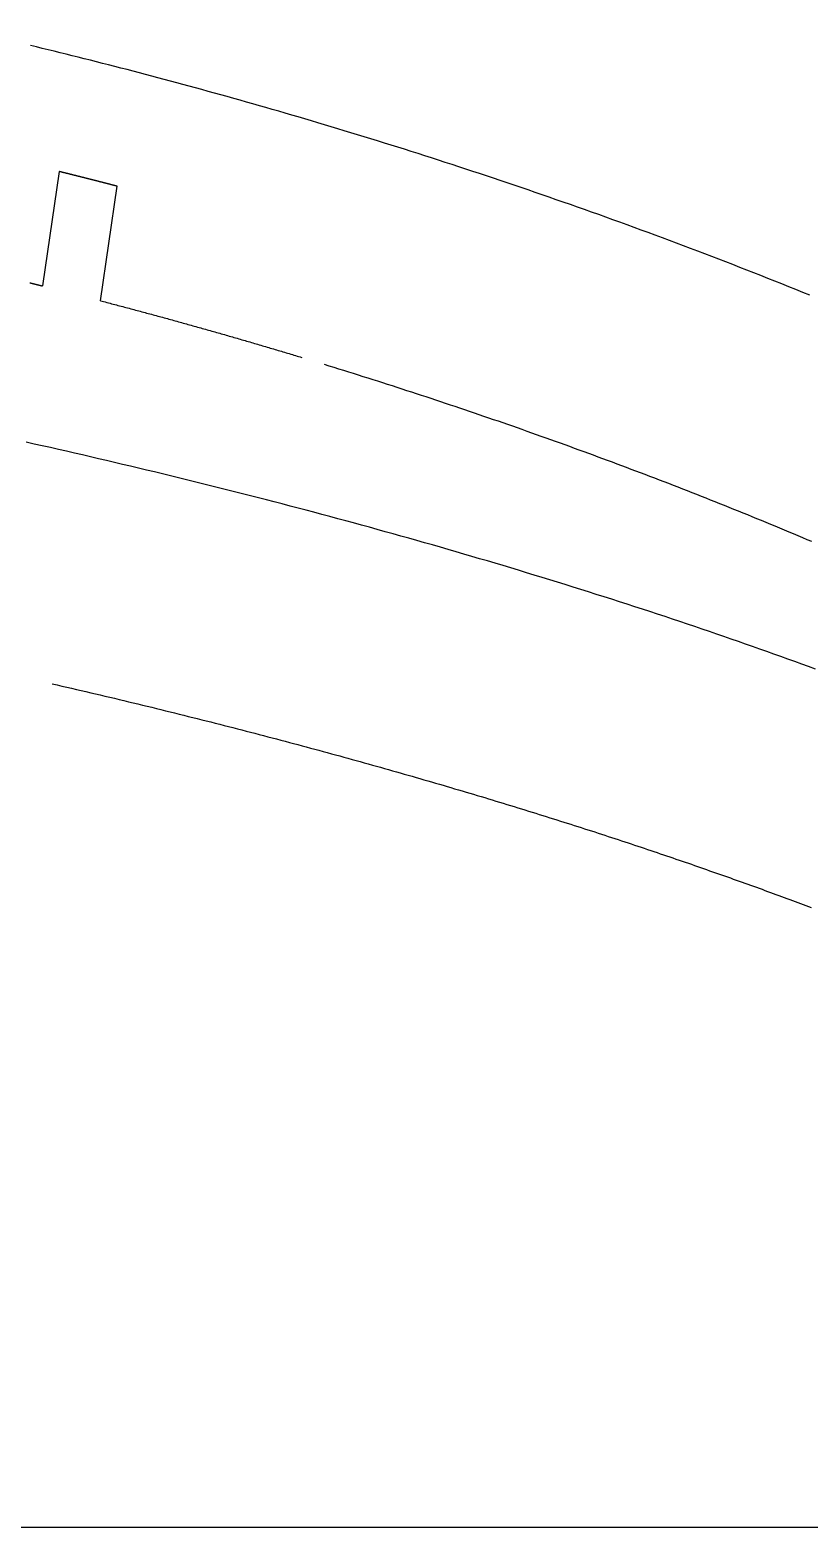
# Model space of a CAD drawing. Extents: x -537 to 363, y 432 to 791.
# Drawn here: x -201.3 to -167.8, y 691.1 to 755.5 of the extents above; entities that cross this region are included whole.
import ezdxf

# ---------------------------------------------------------------- set-up
doc = ezdxf.new("R2010")
doc.units = 0
doc.layers.get('0').update_dxf_attribs({"linetype": 'CONTINUOUS'})
doc.layers.add('90X10', color=1, linetype='CONTINUOUS')

msp = doc.modelspace()

# ---------------------------------------------------------------- linework, layer by layer
for p, q in [((-200.015, 749.433), (-200.728, 744.506)), ((-198.24, 743.871), (-197.527, 748.801))]:
    msp.add_line(p, q)
for points in [[(-167.718, 744.105, 0), (-168.018, 744.227, 0), (-168.319, 744.349, 0), (-168.62, 744.47, 0), (-168.921, 744.591, 0), (-169.222, 744.711, 0), (-169.524, 744.831, 0), (-169.825, 744.951, 0), (-170.127, 745.07, 0), (-170.429, 745.189, 0), (-170.731, 745.307, 0), (-171.034, 745.425, 0), (-171.336, 745.542, 0), (-171.639, 745.659, 0), (-171.942, 745.775, 0), (-172.245, 745.891, 0), (-172.548, 746.007, 0), (-172.851, 746.122, 0), (-173.155, 746.236, 0), (-173.458, 746.351, 0), (-173.762, 746.464, 0), (-174.066, 746.578, 0), (-174.37, 746.69, 0), (-174.674, 746.803, 0), (-174.978, 746.915, 0), (-175.283, 747.026, 0), (-175.587, 747.137, 0), (-175.892, 747.248, 0), (-176.197, 747.358, 0), (-176.502, 747.468, 0), (-176.807, 747.577, 0), (-177.112, 747.686, 0), (-177.417, 747.794, 0), (-177.722, 747.902, 0), (-178.026, 748.009, 0), (-178.33, 748.116, 0), (-178.633, 748.221, 0), (-178.936, 748.327, 0), (-179.238, 748.431, 0), (-179.54, 748.535, 0), (-179.84, 748.638, 0), (-180.141, 748.741, 0), (-180.441, 748.843, 0), (-180.74, 748.944, 0), (-181.039, 749.045, 0), (-181.337, 749.145, 0), (-181.634, 749.244, 0), (-181.931, 749.343, 0), (-182.227, 749.441, 0), (-182.523, 749.538, 0), (-182.819, 749.635, 0), (-183.113, 749.732, 0), (-183.407, 749.827, 0), (-183.701, 749.922, 0), (-183.994, 750.017, 0), (-184.286, 750.111, 0), (-184.578, 750.204, 0), (-184.869, 750.297, 0), (-185.16, 750.389, 0), (-185.45, 750.48, 0), (-185.739, 750.571, 0), (-186.028, 750.661, 0), (-186.316, 750.751, 0), (-186.604, 750.84, 0), (-186.891, 750.928, 0), (-187.177, 751.016, 0), (-187.463, 751.104, 0), (-187.749, 751.191, 0), (-188.033, 751.277, 0), (-188.318, 751.362, 0), (-188.601, 751.448, 0), (-188.884, 751.532, 0), (-189.166, 751.616, 0), (-189.448, 751.699, 0), (-189.73, 751.782, 0), (-190.01, 751.865, 0), (-190.29, 751.946, 0), (-190.57, 752.028, 0), (-190.848, 752.108, 0), (-191.127, 752.188, 0), (-191.404, 752.268, 0), (-191.681, 752.347, 0), (-191.958, 752.425, 0), (-192.234, 752.503, 0), (-192.509, 752.581, 0), (-192.784, 752.658, 0), (-193.058, 752.734, 0), (-193.331, 752.81, 0), (-193.604, 752.885, 0), (-193.876, 752.96, 0), (-194.148, 753.035, 0), (-194.419, 753.108, 0), (-194.69, 753.182, 0), (-194.959, 753.255, 0), (-195.229, 753.327, 0), (-195.497, 753.399, 0), (-195.765, 753.47, 0), (-196.033, 753.541, 0), (-196.3, 753.611, 0), (-196.566, 753.681, 0), (-196.832, 753.751, 0), (-197.097, 753.819, 0), (-197.361, 753.888, 0), (-197.625, 753.956, 0), (-197.888, 754.023, 0), (-198.15, 754.09, 0), (-198.412, 754.157, 0), (-198.674, 754.223, 0), (-198.935, 754.288, 0), (-199.195, 754.354, 0), (-199.454, 754.418, 0), (-199.713, 754.482, 0), (-199.971, 754.546, 0), (-200.229, 754.61, 0), (-200.486, 754.672, 0), (-200.742, 754.735, 0), (-200.998, 754.797, 0), (-201.253, 754.858, 0)], [(-197.527, 748.801, 0), (-197.535, 748.803, 0), (-197.542, 748.805, 0), (-197.55, 748.807, 0), (-197.558, 748.809, 0), (-197.566, 748.811, 0), (-197.573, 748.813, 0), (-197.581, 748.815, 0), (-197.589, 748.817, 0), (-197.597, 748.819, 0), (-197.605, 748.821, 0), (-197.612, 748.823, 0), (-197.62, 748.825, 0), (-197.628, 748.827, 0), (-197.636, 748.829, 0), (-197.644, 748.831, 0), (-197.651, 748.833, 0), (-197.659, 748.835, 0), (-197.667, 748.837, 0), (-197.675, 748.839, 0), (-197.683, 748.841, 0), (-197.69, 748.843, 0), (-197.698, 748.845, 0), (-197.706, 748.847, 0), (-197.714, 748.849, 0), (-197.722, 748.851, 0), (-197.729, 748.853, 0), (-197.737, 748.855, 0), (-197.745, 748.857, 0), (-197.753, 748.859, 0), (-197.76, 748.861, 0), (-197.768, 748.863, 0), (-197.776, 748.865, 0), (-197.784, 748.867, 0), (-197.792, 748.869, 0), (-197.799, 748.871, 0), (-197.807, 748.873, 0), (-197.815, 748.876, 0), (-197.823, 748.878, 0), (-197.831, 748.88, 0), (-197.838, 748.882, 0), (-197.846, 748.884, 0), (-197.854, 748.886, 0), (-197.862, 748.888, 0), (-197.87, 748.89, 0), (-197.877, 748.892, 0), (-197.885, 748.894, 0), (-197.893, 748.896, 0), (-197.901, 748.898, 0), (-197.909, 748.9, 0), (-197.916, 748.902, 0), (-197.924, 748.904, 0), (-197.932, 748.906, 0), (-197.94, 748.908, 0), (-197.947, 748.91, 0), (-197.955, 748.912, 0), (-197.963, 748.914, 0), (-197.971, 748.916, 0), (-197.979, 748.918, 0), (-197.986, 748.92, 0), (-197.994, 748.922, 0), (-198.002, 748.924, 0), (-198.01, 748.926, 0), (-198.018, 748.928, 0), (-198.025, 748.93, 0), (-198.033, 748.932, 0), (-198.041, 748.934, 0), (-198.049, 748.936, 0), (-198.057, 748.938, 0), (-198.064, 748.94, 0), (-198.072, 748.942, 0), (-198.08, 748.944, 0), (-198.088, 748.946, 0), (-198.096, 748.948, 0), (-198.103, 748.95, 0), (-198.111, 748.952, 0), (-198.119, 748.954, 0), (-198.127, 748.956, 0), (-198.135, 748.958, 0), (-198.142, 748.96, 0), (-198.15, 748.962, 0), (-198.158, 748.964, 0), (-198.166, 748.966, 0), (-198.174, 748.968, 0), (-198.181, 748.97, 0), (-198.189, 748.972, 0), (-198.197, 748.974, 0), (-198.205, 748.976, 0), (-198.213, 748.978, 0), (-198.22, 748.98, 0), (-198.228, 748.982, 0), (-198.236, 748.984, 0), (-198.244, 748.986, 0), (-198.251, 748.988, 0), (-198.259, 748.99, 0), (-198.267, 748.992, 0), (-198.275, 748.994, 0), (-198.283, 748.996, 0), (-198.29, 748.998, 0), (-198.298, 749, 0), (-198.306, 749.002, 0), (-198.314, 749.004, 0), (-198.322, 749.006, 0), (-198.329, 749.008, 0), (-198.337, 749.01, 0), (-198.345, 749.012, 0), (-198.353, 749.014, 0), (-198.361, 749.016, 0), (-198.368, 749.018, 0), (-198.376, 749.02, 0), (-198.384, 749.022, 0), (-198.392, 749.024, 0), (-198.4, 749.026, 0), (-198.407, 749.028, 0), (-198.415, 749.03, 0), (-198.423, 749.032, 0), (-198.431, 749.034, 0), (-198.439, 749.036, 0), (-198.446, 749.038, 0), (-198.454, 749.04, 0), (-198.462, 749.042, 0), (-198.47, 749.044, 0), (-198.478, 749.046, 0), (-198.485, 749.048, 0), (-198.493, 749.05, 0), (-198.501, 749.052, 0), (-198.509, 749.054, 0), (-198.517, 749.056, 0), (-198.524, 749.058, 0), (-198.532, 749.06, 0), (-198.54, 749.062, 0), (-198.548, 749.064, 0), (-198.556, 749.066, 0), (-198.563, 749.068, 0), (-198.571, 749.07, 0), (-198.579, 749.072, 0), (-198.587, 749.074, 0), (-198.595, 749.075, 0), (-198.602, 749.077, 0), (-198.61, 749.079, 0), (-198.618, 749.081, 0), (-198.626, 749.083, 0), (-198.634, 749.085, 0), (-198.641, 749.087, 0), (-198.649, 749.089, 0), (-198.657, 749.091, 0), (-198.665, 749.093, 0), (-198.673, 749.095, 0), (-198.68, 749.097, 0), (-198.688, 749.099, 0), (-198.696, 749.101, 0), (-198.704, 749.103, 0), (-198.712, 749.105, 0), (-198.719, 749.107, 0), (-198.727, 749.109, 0), (-198.735, 749.111, 0), (-198.743, 749.113, 0), (-198.751, 749.115, 0), (-198.758, 749.117, 0), (-198.766, 749.119, 0), (-198.774, 749.121, 0), (-198.782, 749.123, 0), (-198.79, 749.125, 0), (-198.797, 749.127, 0), (-198.805, 749.129, 0), (-198.813, 749.131, 0), (-198.821, 749.133, 0), (-198.829, 749.135, 0), (-198.836, 749.137, 0), (-198.844, 749.139, 0), (-198.852, 749.141, 0), (-198.86, 749.143, 0), (-198.868, 749.145, 0), (-198.875, 749.147, 0), (-198.883, 749.149, 0), (-198.891, 749.151, 0), (-198.899, 749.153, 0), (-198.907, 749.155, 0), (-198.914, 749.157, 0), (-198.922, 749.159, 0), (-198.93, 749.161, 0), (-198.938, 749.163, 0), (-198.946, 749.165, 0), (-198.953, 749.167, 0), (-198.961, 749.169, 0), (-198.969, 749.171, 0), (-198.977, 749.173, 0), (-198.985, 749.175, 0), (-198.992, 749.176, 0), (-199, 749.178, 0), (-199.008, 749.18, 0), (-199.016, 749.182, 0), (-199.024, 749.184, 0), (-199.031, 749.186, 0), (-199.039, 749.188, 0), (-199.047, 749.19, 0), (-199.055, 749.192, 0), (-199.063, 749.194, 0), (-199.07, 749.196, 0), (-199.078, 749.198, 0), (-199.086, 749.2, 0), (-199.094, 749.202, 0), (-199.102, 749.204, 0), (-199.109, 749.206, 0), (-199.117, 749.208, 0), (-199.125, 749.21, 0), (-199.133, 749.212, 0), (-199.141, 749.214, 0), (-199.148, 749.216, 0), (-199.156, 749.218, 0), (-199.164, 749.22, 0), (-199.172, 749.222, 0), (-199.18, 749.224, 0), (-199.187, 749.226, 0), (-199.195, 749.228, 0), (-199.203, 749.23, 0), (-199.211, 749.232, 0), (-199.219, 749.234, 0), (-199.227, 749.236, 0), (-199.234, 749.238, 0), (-199.242, 749.24, 0), (-199.25, 749.241, 0), (-199.258, 749.243, 0), (-199.266, 749.245, 0), (-199.273, 749.247, 0), (-199.281, 749.249, 0), (-199.289, 749.251, 0), (-199.297, 749.253, 0), (-199.305, 749.255, 0), (-199.312, 749.257, 0), (-199.32, 749.259, 0), (-199.328, 749.261, 0), (-199.336, 749.263, 0), (-199.344, 749.265, 0), (-199.351, 749.267, 0), (-199.359, 749.269, 0), (-199.367, 749.271, 0), (-199.375, 749.273, 0), (-199.383, 749.275, 0), (-199.39, 749.277, 0), (-199.398, 749.279, 0), (-199.406, 749.281, 0), (-199.414, 749.283, 0), (-199.422, 749.285, 0), (-199.429, 749.287, 0), (-199.437, 749.289, 0), (-199.445, 749.291, 0), (-199.453, 749.292, 0), (-199.461, 749.294, 0), (-199.468, 749.296, 0), (-199.476, 749.298, 0), (-199.484, 749.3, 0), (-199.492, 749.302, 0), (-199.5, 749.304, 0), (-199.507, 749.306, 0), (-199.515, 749.308, 0), (-199.523, 749.31, 0), (-199.531, 749.312, 0), (-199.539, 749.314, 0), (-199.547, 749.316, 0), (-199.554, 749.318, 0), (-199.562, 749.32, 0), (-199.57, 749.322, 0), (-199.578, 749.324, 0), (-199.586, 749.326, 0), (-199.593, 749.328, 0), (-199.601, 749.33, 0), (-199.609, 749.332, 0), (-199.617, 749.334, 0), (-199.625, 749.336, 0), (-199.632, 749.337, 0), (-199.64, 749.339, 0), (-199.648, 749.341, 0), (-199.656, 749.343, 0), (-199.664, 749.345, 0), (-199.671, 749.347, 0), (-199.679, 749.349, 0), (-199.687, 749.351, 0), (-199.695, 749.353, 0), (-199.703, 749.355, 0), (-199.71, 749.357, 0), (-199.718, 749.359, 0), (-199.726, 749.361, 0), (-199.734, 749.363, 0), (-199.742, 749.365, 0), (-199.75, 749.367, 0), (-199.757, 749.369, 0), (-199.765, 749.371, 0), (-199.773, 749.373, 0), (-199.781, 749.375, 0), (-199.789, 749.376, 0), (-199.796, 749.378, 0), (-199.804, 749.38, 0), (-199.812, 749.382, 0), (-199.82, 749.384, 0), (-199.828, 749.386, 0), (-199.835, 749.388, 0), (-199.843, 749.39, 0), (-199.851, 749.392, 0), (-199.859, 749.394, 0), (-199.867, 749.396, 0), (-199.874, 749.398, 0), (-199.882, 749.4, 0), (-199.89, 749.402, 0), (-199.898, 749.404, 0), (-199.906, 749.406, 0), (-199.914, 749.408, 0), (-199.921, 749.41, 0), (-199.929, 749.411, 0), (-199.937, 749.413, 0), (-199.945, 749.415, 0), (-199.953, 749.417, 0), (-199.96, 749.419, 0), (-199.968, 749.421, 0), (-199.976, 749.423, 0), (-199.984, 749.425, 0), (-199.992, 749.427, 0), (-199.999, 749.429, 0), (-200.007, 749.431, 0), (-200.015, 749.433, 0)], [(-201.28, 744.643, 0), (-201.271, 744.641, 0), (-201.261, 744.639, 0), (-201.251, 744.636, 0), (-201.242, 744.634, 0), (-201.232, 744.631, 0), (-201.222, 744.629, 0), (-201.213, 744.627, 0), (-201.203, 744.624, 0), (-201.193, 744.622, 0), (-201.183, 744.619, 0), (-201.174, 744.617, 0), (-201.164, 744.615, 0), (-201.154, 744.612, 0), (-201.145, 744.61, 0), (-201.135, 744.607, 0), (-201.125, 744.605, 0), (-201.116, 744.603, 0), (-201.106, 744.6, 0), (-201.096, 744.598, 0), (-201.087, 744.595, 0), (-201.077, 744.593, 0), (-201.067, 744.591, 0), (-201.058, 744.588, 0), (-201.048, 744.586, 0), (-201.038, 744.583, 0), (-201.028, 744.581, 0), (-201.019, 744.578, 0), (-201.009, 744.576, 0), (-200.999, 744.574, 0), (-200.99, 744.571, 0), (-200.98, 744.569, 0), (-200.97, 744.566, 0), (-200.961, 744.564, 0), (-200.951, 744.562, 0), (-200.941, 744.559, 0), (-200.932, 744.557, 0), (-200.922, 744.554, 0), (-200.912, 744.552, 0), (-200.903, 744.55, 0), (-200.893, 744.547, 0), (-200.883, 744.545, 0), (-200.873, 744.542, 0), (-200.864, 744.54, 0), (-200.854, 744.538, 0), (-200.844, 744.535, 0), (-200.835, 744.533, 0), (-200.825, 744.53, 0), (-200.815, 744.528, 0), (-200.806, 744.525, 0), (-200.796, 744.523, 0), (-200.786, 744.521, 0), (-200.777, 744.518, 0), (-200.767, 744.516, 0), (-200.757, 744.513, 0), (-200.748, 744.511, 0), (-200.738, 744.509, 0), (-200.728, 744.506, 0)], [(-198.24, 743.871, 0), (-198.172, 743.853, 0), (-198.103, 743.835, 0), (-198.035, 743.817, 0), (-197.966, 743.799, 0), (-197.897, 743.781, 0), (-197.829, 743.763, 0), (-197.76, 743.744, 0), (-197.692, 743.726, 0), (-197.623, 743.708, 0), (-197.554, 743.69, 0), (-197.486, 743.672, 0), (-197.417, 743.654, 0), (-197.349, 743.636, 0), (-197.28, 743.617, 0), (-197.212, 743.599, 0), (-197.143, 743.581, 0), (-197.075, 743.563, 0), (-197.006, 743.544, 0), (-196.937, 743.526, 0), (-196.869, 743.508, 0), (-196.8, 743.489, 0), (-196.732, 743.471, 0), (-196.663, 743.453, 0), (-196.595, 743.434, 0), (-196.526, 743.416, 0), (-196.458, 743.397, 0), (-196.389, 743.379, 0), (-196.321, 743.36, 0), (-196.253, 743.342, 0), (-196.184, 743.323, 0), (-196.116, 743.305, 0), (-196.047, 743.286, 0), (-195.979, 743.268, 0), (-195.91, 743.249, 0), (-195.842, 743.23, 0), (-195.773, 743.212, 0), (-195.705, 743.193, 0), (-195.637, 743.174, 0), (-195.568, 743.156, 0), (-195.5, 743.137, 0), (-195.431, 743.118, 0), (-195.363, 743.099, 0), (-195.295, 743.08, 0), (-195.226, 743.062, 0), (-195.158, 743.043, 0), (-195.09, 743.024, 0), (-195.021, 743.005, 0), (-194.953, 742.986, 0), (-194.885, 742.967, 0), (-194.816, 742.948, 0), (-194.748, 742.929, 0), (-194.68, 742.91, 0), (-194.611, 742.891, 0), (-194.543, 742.872, 0), (-194.475, 742.853, 0), (-194.407, 742.834, 0), (-194.338, 742.815, 0), (-194.27, 742.796, 0), (-194.202, 742.777, 0), (-194.133, 742.758, 0), (-194.065, 742.739, 0), (-193.997, 742.719, 0), (-193.929, 742.7, 0), (-193.861, 742.681, 0), (-193.792, 742.662, 0), (-193.724, 742.642, 0), (-193.656, 742.623, 0), (-193.588, 742.604, 0), (-193.52, 742.584, 0), (-193.451, 742.565, 0), (-193.383, 742.546, 0), (-193.315, 742.526, 0), (-193.247, 742.507, 0), (-193.179, 742.488, 0), (-193.111, 742.468, 0), (-193.042, 742.449, 0), (-192.974, 742.429, 0), (-192.906, 742.41, 0), (-192.838, 742.39, 0), (-192.77, 742.371, 0), (-192.702, 742.351, 0), (-192.634, 742.331, 0), (-192.566, 742.312, 0), (-192.498, 742.292, 0), (-192.43, 742.272, 0), (-192.362, 742.253, 0), (-192.294, 742.233, 0), (-192.225, 742.213, 0), (-192.157, 742.194, 0), (-192.089, 742.174, 0), (-192.021, 742.154, 0), (-191.953, 742.134, 0), (-191.885, 742.115, 0), (-191.817, 742.095, 0), (-191.749, 742.075, 0), (-191.681, 742.055, 0), (-191.614, 742.035, 0), (-191.546, 742.015, 0), (-191.478, 741.995, 0), (-191.41, 741.975, 0), (-191.342, 741.955, 0), (-191.274, 741.935, 0), (-191.206, 741.915, 0), (-191.138, 741.895, 0), (-191.07, 741.875, 0), (-191.002, 741.855, 0), (-190.934, 741.835, 0), (-190.866, 741.815, 0), (-190.799, 741.795, 0), (-190.731, 741.775, 0), (-190.663, 741.755, 0), (-190.595, 741.734, 0), (-190.527, 741.714, 0), (-190.459, 741.694, 0), (-190.392, 741.674, 0), (-190.324, 741.653, 0), (-190.256, 741.633, 0), (-190.188, 741.613, 0), (-190.12, 741.592, 0), (-190.053, 741.572, 0), (-189.985, 741.552, 0), (-189.917, 741.531, 0), (-189.849, 741.511, 0), (-189.782, 741.49, 0), (-189.714, 741.47, 0), (-189.646, 741.45, 0), (-189.579, 741.429, 0)], [(-188.622, 741.137, 0), (-188.412, 741.073, 0), (-188.203, 741.008, 0), (-187.993, 740.943, 0), (-187.784, 740.878, 0), (-187.575, 740.812, 0), (-187.365, 740.747, 0), (-187.156, 740.681, 0), (-186.947, 740.615, 0), (-186.738, 740.549, 0), (-186.53, 740.483, 0), (-186.321, 740.416, 0), (-186.112, 740.35, 0), (-185.904, 740.283, 0), (-185.695, 740.216, 0), (-185.487, 740.148, 0), (-185.279, 740.081, 0), (-185.071, 740.013, 0), (-184.863, 739.946, 0), (-184.655, 739.878, 0), (-184.447, 739.809, 0), (-184.239, 739.741, 0), (-184.032, 739.672, 0), (-183.824, 739.604, 0), (-183.617, 739.535, 0), (-183.41, 739.466, 0), (-183.203, 739.396, 0), (-182.996, 739.327, 0), (-182.789, 739.257, 0), (-182.582, 739.187, 0), (-182.375, 739.117, 0), (-182.169, 739.047, 0), (-181.962, 738.977, 0), (-181.756, 738.906, 0), (-181.55, 738.835, 0), (-181.344, 738.764, 0), (-181.138, 738.693, 0), (-180.932, 738.622, 0), (-180.726, 738.55, 0), (-180.52, 738.479, 0), (-180.315, 738.407, 0), (-180.11, 738.335, 0), (-179.904, 738.262, 0), (-179.699, 738.19, 0), (-179.494, 738.117, 0), (-179.289, 738.044, 0), (-179.085, 737.971, 0), (-178.88, 737.898, 0), (-178.675, 737.825, 0), (-178.471, 737.751, 0), (-178.267, 737.678, 0), (-178.063, 737.604, 0), (-177.859, 737.53, 0), (-177.655, 737.455, 0), (-177.451, 737.381, 0), (-177.248, 737.306, 0), (-177.044, 737.232, 0), (-176.841, 737.157, 0), (-176.638, 737.081, 0), (-176.435, 737.006, 0), (-176.232, 736.93, 0), (-176.029, 736.855, 0), (-175.827, 736.779, 0), (-175.624, 736.703, 0), (-175.422, 736.626, 0), (-175.22, 736.55, 0), (-175.018, 736.473, 0), (-174.816, 736.397, 0), (-174.614, 736.32, 0), (-174.412, 736.242, 0), (-174.211, 736.165, 0), (-174.01, 736.088, 0), (-173.808, 736.01, 0), (-173.607, 735.932, 0), (-173.406, 735.854, 0), (-173.206, 735.776, 0), (-173.005, 735.697, 0), (-172.805, 735.619, 0), (-172.605, 735.54, 0), (-172.404, 735.461, 0), (-172.204, 735.382, 0), (-172.005, 735.303, 0), (-171.805, 735.223, 0), (-171.606, 735.143, 0), (-171.406, 735.064, 0), (-171.207, 734.984, 0), (-171.008, 734.903, 0), (-170.809, 734.823, 0), (-170.611, 734.743, 0), (-170.412, 734.662, 0), (-170.214, 734.581, 0), (-170.015, 734.5, 0), (-169.817, 734.419, 0), (-169.62, 734.337, 0), (-169.422, 734.256, 0), (-169.224, 734.174, 0), (-169.027, 734.092, 0), (-168.83, 734.01, 0), (-168.633, 733.928, 0), (-168.436, 733.845, 0), (-168.239, 733.762, 0), (-168.043, 733.68, 0), (-167.846, 733.597, 0), (-167.65, 733.513, 0)], [(-167.483, 728.014, 0), (-167.778, 728.122, 0), (-168.074, 728.23, 0), (-168.371, 728.338, 0), (-168.67, 728.446, 0), (-168.97, 728.553, 0), (-169.271, 728.661, 0), (-169.574, 728.769, 0), (-169.878, 728.877, 0), (-170.183, 728.984, 0), (-170.49, 729.092, 0), (-170.798, 729.199, 0), (-171.107, 729.307, 0), (-171.418, 729.414, 0), (-171.73, 729.522, 0), (-172.043, 729.629, 0), (-172.358, 729.736, 0), (-172.674, 729.843, 0), (-172.991, 729.951, 0), (-173.31, 730.058, 0), (-173.631, 730.165, 0), (-173.952, 730.272, 0), (-174.275, 730.378, 0), (-174.6, 730.485, 0), (-174.925, 730.592, 0), (-175.253, 730.699, 0), (-175.581, 730.805, 0), (-175.911, 730.912, 0), (-176.242, 731.018, 0), (-176.575, 731.124, 0), (-176.908, 731.23, 0), (-177.241, 731.335, 0), (-177.574, 731.44, 0), (-177.908, 731.545, 0), (-178.242, 731.649, 0), (-178.576, 731.753, 0), (-178.911, 731.856, 0), (-179.245, 731.959, 0), (-179.58, 732.061, 0), (-179.915, 732.163, 0), (-180.251, 732.265, 0), (-180.587, 732.366, 0), (-180.923, 732.467, 0), (-181.259, 732.567, 0), (-181.595, 732.667, 0), (-181.932, 732.766, 0), (-182.269, 732.865, 0), (-182.606, 732.964, 0), (-182.944, 733.062, 0), (-183.281, 733.16, 0), (-183.619, 733.258, 0), (-183.957, 733.355, 0), (-184.296, 733.451, 0), (-184.634, 733.547, 0), (-184.973, 733.643, 0), (-185.312, 733.738, 0), (-185.651, 733.833, 0), (-185.99, 733.928, 0), (-186.33, 734.022, 0), (-186.67, 734.116, 0), (-187.01, 734.209, 0), (-187.35, 734.302, 0), (-187.69, 734.395, 0), (-188.031, 734.487, 0), (-188.372, 734.578, 0), (-188.712, 734.67, 0), (-189.054, 734.761, 0), (-189.395, 734.851, 0), (-189.736, 734.941, 0), (-190.078, 735.031, 0), (-190.42, 735.121, 0), (-190.762, 735.21, 0), (-191.104, 735.298, 0), (-191.446, 735.386, 0), (-191.789, 735.474, 0), (-192.132, 735.562, 0), (-192.474, 735.649, 0), (-192.817, 735.735, 0), (-193.16, 735.821, 0), (-193.504, 735.907, 0), (-193.847, 735.993, 0), (-194.191, 736.078, 0), (-194.534, 736.163, 0), (-194.878, 736.247, 0), (-195.222, 736.331, 0), (-195.566, 736.414, 0), (-195.91, 736.498, 0), (-196.255, 736.58, 0), (-196.599, 736.663, 0), (-196.944, 736.745, 0), (-197.289, 736.827, 0), (-197.634, 736.908, 0), (-197.978, 736.989, 0), (-198.324, 737.07, 0), (-198.669, 737.15, 0), (-199.014, 737.23, 0), (-199.359, 737.309, 0), (-199.705, 737.388, 0), (-200.05, 737.467, 0), (-200.396, 737.545, 0), (-200.742, 737.623, 0), (-201.088, 737.701, 0), (-201.434, 737.778, 0)], [(-200.318, 727.38, 0), (-200.109, 727.332, 0), (-199.9, 727.284, 0), (-199.692, 727.236, 0), (-199.485, 727.188, 0), (-199.278, 727.14, 0), (-199.071, 727.092, 0), (-198.865, 727.044, 0), (-198.66, 726.995, 0), (-198.455, 726.947, 0), (-198.25, 726.899, 0), (-198.046, 726.851, 0), (-197.843, 726.802, 0), (-197.64, 726.754, 0), (-197.438, 726.706, 0), (-197.236, 726.657, 0), (-197.034, 726.609, 0), (-196.833, 726.561, 0), (-196.633, 726.512, 0), (-196.433, 726.464, 0), (-196.234, 726.415, 0), (-196.035, 726.367, 0), (-195.836, 726.318, 0), (-195.638, 726.27, 0), (-195.441, 726.221, 0), (-195.244, 726.173, 0), (-195.048, 726.124, 0), (-194.852, 726.076, 0), (-194.656, 726.027, 0), (-194.461, 725.978, 0), (-194.267, 725.93, 0), (-194.073, 725.881, 0), (-193.879, 725.833, 0), (-193.687, 725.784, 0), (-193.494, 725.735, 0), (-193.302, 725.687, 0), (-193.111, 725.638, 0), (-192.92, 725.589, 0), (-192.729, 725.54, 0), (-192.539, 725.492, 0), (-192.35, 725.443, 0), (-192.161, 725.394, 0), (-191.972, 725.346, 0), (-191.784, 725.297, 0), (-191.597, 725.248, 0), (-191.41, 725.199, 0), (-191.223, 725.15, 0), (-191.037, 725.102, 0), (-190.852, 725.053, 0), (-190.667, 725.004, 0), (-190.482, 724.955, 0), (-190.298, 724.907, 0), (-190.114, 724.858, 0), (-189.931, 724.809, 0), (-189.749, 724.76, 0), (-189.566, 724.711, 0), (-189.385, 724.663, 0), (-189.204, 724.614, 0), (-189.023, 724.565, 0), (-188.843, 724.516, 0), (-188.663, 724.468, 0), (-188.484, 724.419, 0), (-188.305, 724.37, 0), (-188.127, 724.321, 0), (-187.949, 724.273, 0), (-187.772, 724.224, 0), (-187.595, 724.175, 0), (-187.419, 724.126, 0), (-187.243, 724.078, 0), (-187.068, 724.029, 0), (-186.893, 723.98, 0), (-186.718, 723.931, 0), (-186.544, 723.883, 0), (-186.371, 723.834, 0), (-186.198, 723.785, 0), (-186.026, 723.737, 0), (-185.854, 723.688, 0), (-185.682, 723.639, 0), (-185.511, 723.591, 0), (-185.341, 723.542, 0), (-185.171, 723.494, 0), (-185.001, 723.445, 0), (-184.832, 723.396, 0), (-184.663, 723.348, 0), (-184.495, 723.299, 0), (-184.327, 723.251, 0), (-184.16, 723.202, 0), (-183.993, 723.154, 0), (-183.827, 723.105, 0), (-183.661, 723.057, 0), (-183.496, 723.008, 0), (-183.331, 722.96, 0), (-183.167, 722.912, 0), (-183.003, 722.863, 0), (-182.84, 722.815, 0), (-182.677, 722.766, 0), (-182.514, 722.718, 0), (-182.352, 722.67, 0), (-182.191, 722.622, 0), (-182.03, 722.573, 0), (-181.869, 722.525, 0), (-181.709, 722.477, 0), (-181.549, 722.429, 0), (-181.39, 722.381, 0), (-181.232, 722.333, 0), (-181.073, 722.284, 0), (-180.916, 722.236, 0), (-180.758, 722.188, 0), (-180.601, 722.14, 0), (-180.445, 722.092, 0), (-180.289, 722.044, 0), (-180.134, 721.997, 0), (-179.979, 721.949, 0), (-179.824, 721.901, 0), (-179.67, 721.853, 0), (-179.517, 721.805, 0), (-179.364, 721.758, 0), (-179.211, 721.71, 0), (-179.059, 721.662, 0), (-178.907, 721.614, 0), (-178.756, 721.567, 0), (-178.605, 721.519, 0), (-178.455, 721.472, 0), (-178.305, 721.424, 0), (-178.156, 721.377, 0), (-178.007, 721.329, 0), (-177.858, 721.282, 0), (-177.71, 721.235, 0), (-177.563, 721.187, 0), (-177.416, 721.14, 0), (-177.269, 721.093, 0), (-177.123, 721.046, 0), (-176.977, 720.999, 0), (-176.832, 720.951, 0), (-176.687, 720.904, 0), (-176.543, 720.857, 0), (-176.399, 720.81, 0), (-176.256, 720.764, 0), (-176.113, 720.717, 0), (-175.97, 720.67, 0), (-175.828, 720.623, 0), (-175.686, 720.576, 0), (-175.545, 720.53, 0), (-175.405, 720.483, 0), (-175.264, 720.436, 0), (-175.125, 720.39, 0), (-174.985, 720.343, 0), (-174.847, 720.297, 0), (-174.708, 720.251, 0), (-174.57, 720.204, 0), (-174.433, 720.158, 0), (-174.296, 720.112, 0), (-174.159, 720.065, 0), (-174.023, 720.019, 0), (-173.887, 719.973, 0), (-173.752, 719.927, 0), (-173.617, 719.881, 0), (-173.483, 719.835, 0), (-173.349, 719.79, 0), (-173.215, 719.744, 0), (-173.082, 719.698, 0), (-172.95, 719.652, 0), (-172.818, 719.607, 0), (-172.686, 719.561, 0), (-172.555, 719.516, 0), (-172.424, 719.47, 0), (-172.294, 719.425, 0), (-172.164, 719.379, 0), (-172.034, 719.334, 0), (-171.905, 719.289, 0), (-171.777, 719.244, 0), (-171.649, 719.199, 0), (-171.521, 719.154, 0), (-171.394, 719.109, 0), (-171.267, 719.064, 0), (-171.141, 719.019, 0), (-171.015, 718.974, 0), (-170.89, 718.93, 0), (-170.765, 718.885, 0), (-170.64, 718.841, 0), (-170.516, 718.796, 0), (-170.392, 718.752, 0), (-170.269, 718.707, 0), (-170.146, 718.663, 0), (-170.024, 718.619, 0), (-169.902, 718.575, 0), (-169.781, 718.531, 0), (-169.66, 718.487, 0), (-169.539, 718.443, 0), (-169.419, 718.399, 0), (-169.299, 718.355, 0), (-169.18, 718.312, 0), (-169.061, 718.268, 0), (-168.943, 718.224, 0), (-168.825, 718.181, 0), (-168.707, 718.138, 0), (-168.59, 718.094, 0), (-168.473, 718.051, 0), (-168.357, 718.008, 0), (-168.241, 717.965, 0), (-168.126, 717.922, 0), (-168.011, 717.879, 0), (-167.896, 717.836, 0), (-167.782, 717.793, 0), (-167.669, 717.751, 0)]]:
    msp.add_polyline3d(points)
at = {"layer": '90X10', "color": 1, "linetype": 'CONTINUOUS'}
msp.add_lwpolyline([(-537.056, 691.076), (362.944, 691.076), (362.944, 791.076), (-537.056, 791.076)], close=True, dxfattribs=at)

doc.saveas('drawing.dxf')
